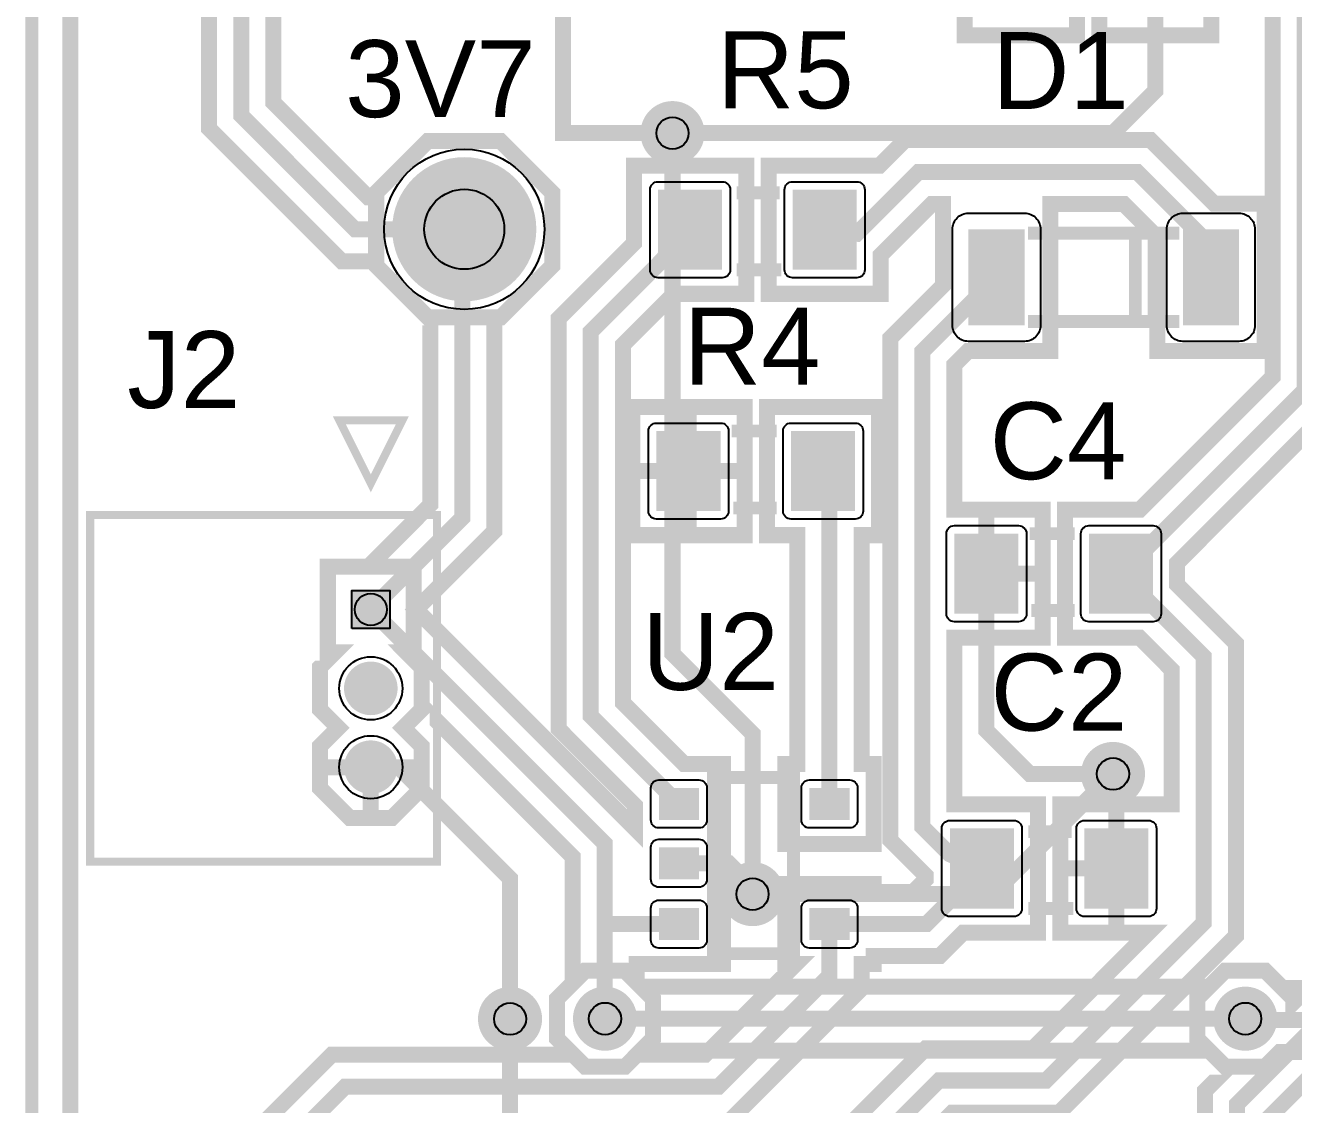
# Model space of a CAD drawing. Header units: centimetres. Extents: x -4.52 to 4.4, y -4.62 to 1.06.
# Drawn here: x -4.519 to -2.508, y -2.048 to -0.337 of the extents above; entities that cross this region are included whole.
import ezdxf

# ---------------------------------------------------------------- set-up
doc = ezdxf.new("R2010")
doc.units = ezdxf.units.CM
doc.layers.get('0').update_dxf_attribs({"linetype": 'CONTINUOUS'})
for name, color, linetype in [('1', 1, 'CONTINUOUS'), ('2', 2, 'CONTINUOUS'), ('3', 3, 'CONTINUOUS'), ('4', 4, 'CONTINUOUS'), ('6', 6, 'CONTINUOUS'), ('7', 7, 'CONTINUOUS')]:
    doc.layers.add(name, color=color, linetype=linetype)

# ---------------------------------------------------------------- blocks, each defined once
blk = doc.blocks.new('RPAD')
blk.add_trace([(-0.5, -0.5), (-0.5, 0.5), (0.5, -0.5), (0.5, 0.5)])
blk = doc.blocks.new('EPAD')
at = {"const_width": 0.5}
blk.add_lwpolyline([(-0.25, 0, 1), (0.25, 0, 1)], format="xyb", close=True, dxfattribs=at)

msp = doc.modelspace()

# ---------------------------------------------------------------- linework, layer by layer
at = {"const_width": 0.0254}
for points in [[(2.227646, -4.54914), (-4.44754, -4.54914), (-4.44754, 0.99314), (2.192161, 0.99314), (2.227646, -4.54914)], [(-3.6024, -0.1135), (-3.6659, -0.177), (-3.6659, -0.508), (-3.4925, -0.508)], [(-3.505651, -0.53975), (-3.479349, -0.53975), (-3.46075, -0.521151), (-3.46075, -0.494849), (-3.479349, -0.47625), (-3.505651, -0.47625), (-3.52425, -0.494849), (-3.52425, -0.521151), (-3.505651, -0.53975)], [(-3.3655, -1.7145), (-3.3655, -1.4605), (-3.4925, -1.3335), (-3.4925, -0.508)], [(-3.880565, -0.800099), (-3.764835, -0.800099), (-3.683001, -0.718265), (-3.683001, -0.602535), (-3.764835, -0.520701), (-3.880565, -0.520701), (-3.962399, -0.602535), (-3.962399, -0.718265), (-3.880565, -0.800099)], [(-1.9887, -0.6452), (-2, -0.6565), (-2, -1.449958), (-2.300021, -1.749979), (-2.597182, -2.04714), (-2.597182, -3.077919), (-2.995488, -3.476225), (-2.995488, -3.478032)], [(-3.902749, -1.331451), (-3.913766, -1.331451), (-3.890301, -1.354915), (-3.890301, -1.421685), (-3.919416, -1.4508), (-3.890301, -1.479915), (-3.890301, -1.546685), (-3.937515, -1.593899), (-4.004285, -1.593899), (-4.051499, -1.546685), (-4.051499, -1.479915), (-4.022384, -1.4508), (-4.051499, -1.421685), (-4.051499, -1.354915), (-4.028035, -1.331451), (-4.039051, -1.331451), (-4.039051, -1.195149), (-3.902749, -1.195149), (-3.902749, -1.331451)], [(-2.807151, -1.55575), (-2.780849, -1.55575), (-2.76225, -1.537151), (-2.76225, -1.510849), (-2.780849, -1.49225), (-2.807151, -1.49225), (-2.82575, -1.510849), (-2.82575, -1.537151), (-2.807151, -1.55575)], [(-4.038799, -1.5133), (-3.9709, -1.5133)], [(-3.9709, -1.581199), (-3.9709, -1.5133)], [(-3.903001, -1.5133), (-3.9709, -1.5133)], [(-2.794, -1.524), (-2.9845, -1.7145), (-3.3655, -1.7145)], [(-2.647981, -2.106361), (-2.647981, -2.026099), (-2.610091, -1.988209), (-2.615843, -1.988209), (-2.641243, -1.962809), (-3.542562, -1.962809), (-3.567962, -1.988209), (-3.631088, -1.988209), (-3.675724, -1.943573), (-3.675724, -1.880447), (-3.631088, -1.835811), (-3.567962, -1.835811), (-3.542562, -1.861211), (-2.641243, -1.861211), (-2.615843, -1.835811), (-2.552717, -1.835811), (-2.508081, -1.880447), (-2.508081, -1.886199), (-2.239699, -1.617817)], [(-3.378651, -1.74625), (-3.352349, -1.74625), (-3.33375, -1.727651), (-3.33375, -1.701349), (-3.352349, -1.68275), (-3.378651, -1.68275), (-3.39725, -1.701349), (-3.39725, -1.727651), (-3.378651, -1.74625)], [(-2.157865, -1.789699), (-2.105838, -1.789699), (-2.164322, -1.848183), (-2.164322, -2.106361), (-2.546383, -2.106361), (-2.546383, -2.068181), (-2.27898, -1.800778), (-2.178938, -1.800778), (-2.162862, -1.784702), (-2.157865, -1.789699)], [(-3.763253, -1.944178), (-3.736951, -1.944178), (-3.718352, -1.925579), (-3.718352, -1.899277), (-3.736951, -1.880678), (-3.763253, -1.880678), (-3.781852, -1.899277), (-3.781852, -1.925579), (-3.763253, -1.944178)], [(-3.750102, -1.912428), (-3.750102, -2.273116)], [(-3.599525, -1.91201), (-2.58428, -1.91201)]]:
    msp.add_lwpolyline(points, dxfattribs=at)
for centre, radius in [((-3.4925, -0.508), 0.0254), ((-3.8227, -0.6604), 0.0635), ((-3.9709, -1.2633), 0.0254), ((-3.9709, -1.2633), 0.0254), ((-3.9709, -1.3883), 0.05), ((-3.9709, -1.5133), 0.05), ((-2.794, -1.524), 0.0254), ((-3.3655, -1.7145), 0.0254), ((-3.750102, -1.912428), 0.0254), ((-3.599525, -1.91201), 0.0254), ((-2.58428, -1.91201), 0.0254)]:
    msp.add_circle(centre, radius)
at = {"layer": '2'}
for points, const_width in [([(-3.3909, -0.60278), (-3.32232, -0.60278)], 0.02032), ([(-3.3909, -0.60278), (-3.32232, -0.60278)], 0.02032), ([(-3.3909, -0.60278), (-3.32232, -0.60278)], 0.02032), ([(-2.9287, -0.6666), (-2.6887, -0.6666)], 0.02032), ([(-2.9287, -0.6666), (-2.6887, -0.6666)], 0.02032), ([(-2.9287, -0.6666), (-2.6887, -0.6666)], 0.02032), ([(-2.7587, -0.8066), (-2.7287, -0.8066), (-2.7287, -0.6666), (-2.7587, -0.6666), (-2.7587, -0.8066)], 0.02032), ([(-2.7587, -0.8066), (-2.7287, -0.8066), (-2.7287, -0.6666), (-2.7587, -0.6666), (-2.7587, -0.8066)], 0.02032), ([(-2.7587, -0.8066), (-2.7287, -0.8066), (-2.7287, -0.6666), (-2.7587, -0.6666), (-2.7587, -0.8066)], 0.02032), ([(-3.3909, -0.7247), (-3.31978, -0.7247)], 0.02032), ([(-3.3909, -0.7247), (-3.31978, -0.7247)], 0.02032), ([(-3.3909, -0.7247), (-3.31978, -0.7247)], 0.02032), ([(-2.9287, -0.8066), (-2.6887, -0.8066)], 0.02032), ([(-2.9287, -0.8066), (-2.6887, -0.8066)], 0.02032), ([(-2.9287, -0.8066), (-2.6887, -0.8066)], 0.02032), ([(-4.0209, -0.9633), (-3.9209, -0.9633), (-3.9709, -1.0633), (-4.0209, -0.9633)], 0.0127), ([(-4.0209, -0.9633), (-3.9209, -0.9633), (-3.9709, -1.0633), (-4.0209, -0.9633)], 0.0127), ([(-4.0209, -0.9633), (-3.9209, -0.9633), (-3.9709, -1.0633), (-4.0209, -0.9633)], 0.0127), ([(-3.3274, -0.9803), (-3.39852, -0.9803)], 0.02032), ([(-3.3274, -0.9803), (-3.39852, -0.9803)], 0.02032), ([(-3.3274, -0.9803), (-3.39852, -0.9803)], 0.02032), ([(-3.3274, -1.10222), (-3.39598, -1.10222)], 0.02032), ([(-3.3274, -1.10222), (-3.39598, -1.10222)], 0.02032), ([(-3.3274, -1.10222), (-3.39598, -1.10222)], 0.02032), ([(-4.4159, -1.6633), (-3.8659, -1.6633), (-3.8659, -1.1133), (-4.4159, -1.1133), (-4.4159, -1.6633)], 0.0127), ([(-4.4159, -1.6633), (-3.8659, -1.6633), (-3.8659, -1.1133), (-4.4159, -1.1133), (-4.4159, -1.6633)], 0.0127), ([(-4.4159, -1.6633), (-3.8659, -1.6633), (-3.8659, -1.1133), (-4.4159, -1.1133), (-4.4159, -1.6633)], 0.0127), ([(-2.85496, -1.143), (-2.92608, -1.143)], 0.02032), ([(-2.85496, -1.143), (-2.92608, -1.143)], 0.02032), ([(-2.85496, -1.143), (-2.92608, -1.143)], 0.02032), ([(-2.85496, -1.26492), (-2.92354, -1.26492)], 0.02032), ([(-2.85496, -1.26492), (-2.92354, -1.26492)], 0.02032), ([(-2.85496, -1.26492), (-2.92354, -1.26492)], 0.02032), ([(-3.42773, -1.80903), (-3.30073, -1.80903), (-3.30073, -1.52963), (-3.42773, -1.52963), (-3.42773, -1.80903)], 0.02032), ([(-3.42773, -1.80903), (-3.30073, -1.80903), (-3.30073, -1.52963), (-3.42773, -1.52963), (-3.42773, -1.80903)], 0.02032), ([(-3.42773, -1.80903), (-3.30073, -1.80903), (-3.30073, -1.52963), (-3.42773, -1.52963), (-3.42773, -1.80903)], 0.02032), ([(-2.92826, -1.61544), (-2.85968, -1.61544)], 0.02032), ([(-2.92826, -1.61544), (-2.85968, -1.61544)], 0.02032), ([(-2.92826, -1.61544), (-2.85968, -1.61544)], 0.02032), ([(-2.92826, -1.73736), (-2.85714, -1.73736)], 0.02032), ([(-2.92826, -1.73736), (-2.85714, -1.73736)], 0.02032), ([(-2.92826, -1.73736), (-2.85714, -1.73736)], 0.02032)]:
    msp.add_lwpolyline(points, dxfattribs=dict(at, const_width=const_width))
at = {"layer": '3'}
for radius in [0.127, 0.127, 0.127, 0.0635, 0.0635, 0.0635]:
    msp.add_circle((-3.8227, -0.6604), radius, dxfattribs=at)
at = {"layer": '4', "const_width": 0.02032}
msp.add_lwpolyline([(-4.5085, -4.6101), (4.3902, -4.6101), (4.3902, 1.0541), (-4.5085, 1.0541), (-4.5085, -4.6101)], dxfattribs=at)
msp.add_lwpolyline([(-4.5085, -4.6101), (4.3902, -4.6101), (4.3902, 1.0541), (-4.5085, 1.0541), (-4.5085, -4.6101)], dxfattribs=at)
msp.add_lwpolyline([(-4.5085, -4.6101), (4.3902, -4.6101), (4.3902, 1.0541), (-4.5085, 1.0541), (-4.5085, -4.6101)], dxfattribs=at)
at = {"layer": '6'}
for points in [[(-3.51536, -0.585), (-3.41376, -0.585), (-3.411201, -0.585258), (-3.408817, -0.585998), (-3.40666, -0.587169), (-3.40478, -0.58872), (-3.403229, -0.5906), (-3.402058, -0.592757), (-3.401318, -0.595141), (-3.40106, -0.5977), (-3.40106, -0.7247), (-3.401318, -0.727259), (-3.402058, -0.729643), (-3.403229, -0.7318), (-3.40478, -0.73368), (-3.40666, -0.735231), (-3.408817, -0.736402), (-3.411201, -0.737142), (-3.41376, -0.7374), (-3.51536, -0.7374), (-3.517919, -0.737142), (-3.520303, -0.736402), (-3.52246, -0.735231), (-3.52434, -0.73368), (-3.525891, -0.7318), (-3.527062, -0.729643), (-3.527802, -0.727259), (-3.52806, -0.7247), (-3.52806, -0.5977), (-3.527802, -0.595141), (-3.527062, -0.592757), (-3.525891, -0.5906), (-3.52434, -0.58872), (-3.52246, -0.587169), (-3.520303, -0.585998), (-3.517919, -0.585258), (-3.51536, -0.585)], [(-3.302, -0.585), (-3.2004, -0.585), (-3.197841, -0.585258), (-3.195457, -0.585998), (-3.1933, -0.587169), (-3.19142, -0.58872), (-3.189869, -0.5906), (-3.188698, -0.592757), (-3.187958, -0.595141), (-3.1877, -0.5977), (-3.1877, -0.7247), (-3.187958, -0.727259), (-3.188698, -0.729643), (-3.189869, -0.7318), (-3.19142, -0.73368), (-3.1933, -0.735231), (-3.195457, -0.736402), (-3.197841, -0.737142), (-3.2004, -0.7374), (-3.302, -0.7374), (-3.304559, -0.737142), (-3.306943, -0.736402), (-3.3091, -0.735231), (-3.31098, -0.73368), (-3.312531, -0.7318), (-3.313702, -0.729643), (-3.314442, -0.727259), (-3.3147, -0.7247), (-3.3147, -0.5977), (-3.314442, -0.595141), (-3.313702, -0.592757), (-3.312531, -0.5906), (-3.31098, -0.58872), (-3.3091, -0.587169), (-3.306943, -0.585998), (-3.304559, -0.585258), (-3.302, -0.585)], [(-3.02315, -0.635), (-2.93425, -0.635), (-2.931654, -0.635131), (-2.929132, -0.635516), (-2.926698, -0.636142), (-2.924364, -0.636996), (-2.922144, -0.638066), (-2.92005, -0.639339), (-2.918095, -0.640801), (-2.916291, -0.642441), (-2.914651, -0.644245), (-2.913189, -0.6462), (-2.911917, -0.648294), (-2.910847, -0.650514), (-2.909992, -0.652848), (-2.909366, -0.655282), (-2.908981, -0.657803), (-2.90885, -0.6604), (-2.90885, -0.8128), (-2.908981, -0.815397), (-2.909366, -0.817918), (-2.909992, -0.820352), (-2.910847, -0.822686), (-2.911917, -0.824906), (-2.913189, -0.827), (-2.914651, -0.828955), (-2.916291, -0.830759), (-2.918095, -0.832399), (-2.92005, -0.833861), (-2.922144, -0.835134), (-2.924364, -0.836204), (-2.926698, -0.837058), (-2.929132, -0.837684), (-2.931654, -0.838069), (-2.93425, -0.8382), (-3.02315, -0.8382), (-3.025746, -0.838069), (-3.028268, -0.837684), (-3.030702, -0.837058), (-3.033036, -0.836204), (-3.035256, -0.835134), (-3.03735, -0.833861), (-3.039305, -0.832399), (-3.041109, -0.830759), (-3.042749, -0.828955), (-3.044211, -0.827), (-3.045483, -0.824906), (-3.046553, -0.822686), (-3.047408, -0.820352), (-3.048034, -0.817918), (-3.048419, -0.815397), (-3.04855, -0.8128), (-3.04855, -0.6604), (-3.048419, -0.657803), (-3.048034, -0.655282), (-3.047408, -0.652848), (-3.046553, -0.650514), (-3.045483, -0.648294), (-3.044211, -0.6462), (-3.042749, -0.644245), (-3.041109, -0.642441), (-3.039305, -0.640801), (-3.03735, -0.639339), (-3.035256, -0.638066), (-3.033036, -0.636996), (-3.030702, -0.636142), (-3.028268, -0.635516), (-3.025746, -0.635131), (-3.02315, -0.635)], [(-2.68315, -0.635), (-2.59425, -0.635), (-2.591654, -0.635131), (-2.589132, -0.635516), (-2.586698, -0.636142), (-2.584364, -0.636996), (-2.582144, -0.638066), (-2.58005, -0.639339), (-2.578095, -0.640801), (-2.576291, -0.642441), (-2.574651, -0.644245), (-2.573189, -0.6462), (-2.571917, -0.648294), (-2.570847, -0.650514), (-2.569992, -0.652848), (-2.569366, -0.655282), (-2.568981, -0.657803), (-2.56885, -0.6604), (-2.56885, -0.8128), (-2.568981, -0.815397), (-2.569366, -0.817918), (-2.569992, -0.820352), (-2.570847, -0.822686), (-2.571917, -0.824906), (-2.573189, -0.827), (-2.574651, -0.828955), (-2.576291, -0.830759), (-2.578095, -0.832399), (-2.58005, -0.833861), (-2.582144, -0.835134), (-2.584364, -0.836204), (-2.586698, -0.837058), (-2.589132, -0.837684), (-2.591654, -0.838069), (-2.59425, -0.8382), (-2.68315, -0.8382), (-2.685746, -0.838069), (-2.688268, -0.837684), (-2.690702, -0.837058), (-2.693036, -0.836204), (-2.695256, -0.835134), (-2.69735, -0.833861), (-2.699305, -0.832399), (-2.701109, -0.830759), (-2.702749, -0.828955), (-2.704211, -0.827), (-2.705483, -0.824906), (-2.706553, -0.822686), (-2.707408, -0.820352), (-2.708034, -0.817918), (-2.708419, -0.815397), (-2.70855, -0.8128), (-2.70855, -0.6604), (-2.708419, -0.657803), (-2.708034, -0.655282), (-2.707408, -0.652848), (-2.706553, -0.650514), (-2.705483, -0.648294), (-2.704211, -0.6462), (-2.702749, -0.644245), (-2.701109, -0.642441), (-2.699305, -0.640801), (-2.69735, -0.639339), (-2.695256, -0.638066), (-2.693036, -0.636996), (-2.690702, -0.636142), (-2.688268, -0.635516), (-2.685746, -0.635131), (-2.68315, -0.635)], [(-3.4163, -1.12), (-3.5179, -1.12), (-3.520459, -1.119742), (-3.522843, -1.119002), (-3.525, -1.117831), (-3.52688, -1.11628), (-3.528431, -1.1144), (-3.529602, -1.112243), (-3.530342, -1.109859), (-3.5306, -1.1073), (-3.5306, -0.9803), (-3.530342, -0.977741), (-3.529602, -0.975357), (-3.528431, -0.9732), (-3.52688, -0.97132), (-3.525, -0.969769), (-3.522843, -0.968598), (-3.520459, -0.967858), (-3.5179, -0.9676), (-3.4163, -0.9676), (-3.413741, -0.967858), (-3.411357, -0.968598), (-3.4092, -0.969769), (-3.40732, -0.97132), (-3.405769, -0.9732), (-3.404598, -0.975357), (-3.403858, -0.977741), (-3.4036, -0.9803), (-3.4036, -1.1073), (-3.403858, -1.109859), (-3.404598, -1.112243), (-3.405769, -1.1144), (-3.40732, -1.11628), (-3.4092, -1.117831), (-3.411357, -1.119002), (-3.413741, -1.119742), (-3.4163, -1.12)], [(-3.20294, -1.12), (-3.30454, -1.12), (-3.307099, -1.119742), (-3.309483, -1.119002), (-3.31164, -1.117831), (-3.31352, -1.11628), (-3.315071, -1.1144), (-3.316242, -1.112243), (-3.316982, -1.109859), (-3.31724, -1.1073), (-3.31724, -0.9803), (-3.316982, -0.977741), (-3.316242, -0.975357), (-3.315071, -0.9732), (-3.31352, -0.97132), (-3.31164, -0.969769), (-3.309483, -0.968598), (-3.307099, -0.967858), (-3.30454, -0.9676), (-3.20294, -0.9676), (-3.200381, -0.967858), (-3.197997, -0.968598), (-3.19584, -0.969769), (-3.19396, -0.97132), (-3.192409, -0.9732), (-3.191238, -0.975357), (-3.190498, -0.977741), (-3.19024, -0.9803), (-3.19024, -1.1073), (-3.190498, -1.109859), (-3.191238, -1.112243), (-3.192409, -1.1144), (-3.19396, -1.11628), (-3.19584, -1.117831), (-3.197997, -1.119002), (-3.200381, -1.119742), (-3.20294, -1.12)], [(-2.94386, -1.2827), (-3.04546, -1.2827), (-3.048019, -1.282442), (-3.050403, -1.281702), (-3.05256, -1.280531), (-3.05444, -1.27898), (-3.055991, -1.2771), (-3.057162, -1.274943), (-3.057902, -1.272559), (-3.05816, -1.27), (-3.05816, -1.143), (-3.057902, -1.140441), (-3.057162, -1.138057), (-3.055991, -1.1359), (-3.05444, -1.13402), (-3.05256, -1.132469), (-3.050403, -1.131298), (-3.048019, -1.130558), (-3.04546, -1.1303), (-2.94386, -1.1303), (-2.941301, -1.130558), (-2.938917, -1.131298), (-2.93676, -1.132469), (-2.93488, -1.13402), (-2.933329, -1.1359), (-2.932158, -1.138057), (-2.931418, -1.140441), (-2.93116, -1.143), (-2.93116, -1.27), (-2.931418, -1.272559), (-2.932158, -1.274943), (-2.933329, -1.2771), (-2.93488, -1.27898), (-2.93676, -1.280531), (-2.938917, -1.281702), (-2.941301, -1.282442), (-2.94386, -1.2827)], [(-2.7305, -1.2827), (-2.8321, -1.2827), (-2.834659, -1.282442), (-2.837043, -1.281702), (-2.8392, -1.280531), (-2.84108, -1.27898), (-2.842631, -1.2771), (-2.843802, -1.274943), (-2.844542, -1.272559), (-2.8448, -1.27), (-2.8448, -1.143), (-2.844542, -1.140441), (-2.843802, -1.138057), (-2.842631, -1.1359), (-2.84108, -1.13402), (-2.8392, -1.132469), (-2.837043, -1.131298), (-2.834659, -1.130558), (-2.8321, -1.1303), (-2.7305, -1.1303), (-2.727941, -1.130558), (-2.725557, -1.131298), (-2.7234, -1.132469), (-2.72152, -1.13402), (-2.719969, -1.1359), (-2.718798, -1.138057), (-2.718058, -1.140441), (-2.7178, -1.143), (-2.7178, -1.27), (-2.718058, -1.272559), (-2.718798, -1.274943), (-2.719969, -1.2771), (-2.72152, -1.27898), (-2.7234, -1.280531), (-2.725557, -1.281702), (-2.727941, -1.282442), (-2.7305, -1.2827)], [(-4.000952, -1.293352), (-4.000952, -1.233248), (-3.940848, -1.233248), (-3.940848, -1.293352), (-4.000952, -1.293352)], [(-4.000952, -1.293352), (-4.000952, -1.233248), (-3.940848, -1.233248), (-3.940848, -1.293352), (-4.000952, -1.293352)], [(-3.43789, -1.54614), (-3.43789, -1.59694), (-3.438148, -1.599499), (-3.438888, -1.601883), (-3.440059, -1.60404), (-3.44161, -1.60592), (-3.44349, -1.607471), (-3.445647, -1.608642), (-3.448031, -1.609382), (-3.45059, -1.60964), (-3.51409, -1.60964), (-3.516649, -1.609382), (-3.519033, -1.608642), (-3.52119, -1.607471), (-3.52307, -1.60592), (-3.524621, -1.60404), (-3.525792, -1.601883), (-3.526532, -1.599499), (-3.52679, -1.59694), (-3.52679, -1.54614), (-3.526532, -1.543581), (-3.525792, -1.541197), (-3.524621, -1.53904), (-3.52307, -1.53716), (-3.52119, -1.535609), (-3.519033, -1.534438), (-3.516649, -1.533698), (-3.51409, -1.53344), (-3.45059, -1.53344), (-3.448031, -1.533698), (-3.445647, -1.534438), (-3.44349, -1.535609), (-3.44161, -1.53716), (-3.440059, -1.53904), (-3.438888, -1.541197), (-3.438148, -1.543581), (-3.43789, -1.54614)], [(-3.19913, -1.54614), (-3.19913, -1.59694), (-3.199388, -1.599499), (-3.200128, -1.601883), (-3.201299, -1.60404), (-3.20285, -1.60592), (-3.20473, -1.607471), (-3.206887, -1.608642), (-3.209271, -1.609382), (-3.21183, -1.60964), (-3.27533, -1.60964), (-3.277889, -1.609382), (-3.280273, -1.608642), (-3.28243, -1.607471), (-3.28431, -1.60592), (-3.285861, -1.60404), (-3.287032, -1.601883), (-3.287772, -1.599499), (-3.28803, -1.59694), (-3.28803, -1.54614), (-3.287772, -1.543581), (-3.287032, -1.541197), (-3.285861, -1.53904), (-3.28431, -1.53716), (-3.28243, -1.535609), (-3.280273, -1.534438), (-3.277889, -1.533698), (-3.27533, -1.53344), (-3.21183, -1.53344), (-3.209271, -1.533698), (-3.206887, -1.534438), (-3.20473, -1.535609), (-3.20285, -1.53716), (-3.201299, -1.53904), (-3.200128, -1.541197), (-3.199388, -1.543581), (-3.19913, -1.54614)], [(-3.05272, -1.59766), (-2.95112, -1.59766), (-2.948561, -1.597918), (-2.946177, -1.598658), (-2.94402, -1.599829), (-2.94214, -1.60138), (-2.940589, -1.60326), (-2.939418, -1.605417), (-2.938678, -1.607801), (-2.93842, -1.61036), (-2.93842, -1.73736), (-2.938678, -1.739919), (-2.939418, -1.742303), (-2.940589, -1.74446), (-2.94214, -1.74634), (-2.94402, -1.747891), (-2.946177, -1.749062), (-2.948561, -1.749802), (-2.95112, -1.75006), (-3.05272, -1.75006), (-3.055279, -1.749802), (-3.057663, -1.749062), (-3.05982, -1.747891), (-3.0617, -1.74634), (-3.063251, -1.74446), (-3.064422, -1.742303), (-3.065162, -1.739919), (-3.06542, -1.73736), (-3.06542, -1.61036), (-3.065162, -1.607801), (-3.064422, -1.605417), (-3.063251, -1.60326), (-3.0617, -1.60138), (-3.05982, -1.599829), (-3.057663, -1.598658), (-3.055279, -1.597918), (-3.05272, -1.59766)], [(-2.83936, -1.59766), (-2.73776, -1.59766), (-2.735201, -1.597918), (-2.732817, -1.598658), (-2.73066, -1.599829), (-2.72878, -1.60138), (-2.727229, -1.60326), (-2.726058, -1.605417), (-2.725318, -1.607801), (-2.72506, -1.61036), (-2.72506, -1.73736), (-2.725318, -1.739919), (-2.726058, -1.742303), (-2.727229, -1.74446), (-2.72878, -1.74634), (-2.73066, -1.747891), (-2.732817, -1.749062), (-2.735201, -1.749802), (-2.73776, -1.75006), (-2.83936, -1.75006), (-2.841919, -1.749802), (-2.844303, -1.749062), (-2.84646, -1.747891), (-2.84834, -1.74634), (-2.849891, -1.74446), (-2.851062, -1.742303), (-2.851802, -1.739919), (-2.85206, -1.73736), (-2.85206, -1.61036), (-2.851802, -1.607801), (-2.851062, -1.605417), (-2.849891, -1.60326), (-2.84834, -1.60138), (-2.84646, -1.599829), (-2.844303, -1.598658), (-2.841919, -1.597918), (-2.83936, -1.59766)], [(-3.43789, -1.64012), (-3.43789, -1.69092), (-3.438148, -1.693479), (-3.438888, -1.695863), (-3.440059, -1.69802), (-3.44161, -1.6999), (-3.44349, -1.701451), (-3.445647, -1.702622), (-3.448031, -1.703362), (-3.45059, -1.70362), (-3.51409, -1.70362), (-3.516649, -1.703362), (-3.519033, -1.702622), (-3.52119, -1.701451), (-3.52307, -1.6999), (-3.524621, -1.69802), (-3.525792, -1.695863), (-3.526532, -1.693479), (-3.52679, -1.69092), (-3.52679, -1.64012), (-3.526532, -1.637561), (-3.525792, -1.635177), (-3.524621, -1.63302), (-3.52307, -1.63114), (-3.52119, -1.629589), (-3.519033, -1.628418), (-3.516649, -1.627678), (-3.51409, -1.62742), (-3.45059, -1.62742), (-3.448031, -1.627678), (-3.445647, -1.628418), (-3.44349, -1.629589), (-3.44161, -1.63114), (-3.440059, -1.63302), (-3.438888, -1.635177), (-3.438148, -1.637561), (-3.43789, -1.64012)], [(-3.43789, -1.73664), (-3.43789, -1.78744), (-3.438148, -1.789999), (-3.438888, -1.792383), (-3.440059, -1.79454), (-3.44161, -1.79642), (-3.44349, -1.797971), (-3.445647, -1.799142), (-3.448031, -1.799882), (-3.45059, -1.80014), (-3.51409, -1.80014), (-3.516649, -1.799882), (-3.519033, -1.799142), (-3.52119, -1.797971), (-3.52307, -1.79642), (-3.524621, -1.79454), (-3.525792, -1.792383), (-3.526532, -1.789999), (-3.52679, -1.78744), (-3.52679, -1.73664), (-3.526532, -1.734081), (-3.525792, -1.731697), (-3.524621, -1.72954), (-3.52307, -1.72766), (-3.52119, -1.726109), (-3.519033, -1.724938), (-3.516649, -1.724198), (-3.51409, -1.72394), (-3.45059, -1.72394), (-3.448031, -1.724198), (-3.445647, -1.724938), (-3.44349, -1.726109), (-3.44161, -1.72766), (-3.440059, -1.72954), (-3.438888, -1.731697), (-3.438148, -1.734081), (-3.43789, -1.73664)], [(-3.19913, -1.73664), (-3.19913, -1.78744), (-3.199388, -1.789999), (-3.200128, -1.792383), (-3.201299, -1.79454), (-3.20285, -1.79642), (-3.20473, -1.797971), (-3.206887, -1.799142), (-3.209271, -1.799882), (-3.21183, -1.80014), (-3.27533, -1.80014), (-3.277889, -1.799882), (-3.280273, -1.799142), (-3.28243, -1.797971), (-3.28431, -1.79642), (-3.285861, -1.79454), (-3.287032, -1.792383), (-3.287772, -1.789999), (-3.28803, -1.78744), (-3.28803, -1.73664), (-3.287772, -1.734081), (-3.287032, -1.731697), (-3.285861, -1.72954), (-3.28431, -1.72766), (-3.28243, -1.726109), (-3.280273, -1.724938), (-3.277889, -1.724198), (-3.27533, -1.72394), (-3.21183, -1.72394), (-3.209271, -1.724198), (-3.206887, -1.724938), (-3.20473, -1.726109), (-3.20285, -1.72766), (-3.201299, -1.72954), (-3.200128, -1.731697), (-3.199388, -1.734081), (-3.19913, -1.73664)]]:
    msp.add_lwpolyline(points, close=True, dxfattribs=at)
at = {"layer": '7', "const_width": 0.0254}
for points in [[(-4.44754, -3.068701), (-4.44754, 0.99314), (-2.5431, 0.99314), (-2.797101, 0.739139), (-2.915759, 0.739139), (-2.915759, 0.535941), (-2.797101, 0.535941), (-2.540799, 0.279639), (-2.540799, -0.894159), (-2.751541, -1.104901), (-2.870199, -1.104901), (-2.870199, -1.308099), (-2.751541, -1.308099), (-2.700798, -1.358842), (-2.700798, -1.572261), (-2.877459, -1.572261), (-2.877459, -1.775459), (-2.737299, -1.775459), (-2.921041, -1.959201), (-3.09104, -1.959201), (-3.2382, -2.106361)], [(-2.82686, 0.63754), (-2.49, 0.30068), (-2.49, -0.9152), (-2.7813, -1.2065), (-2.65, -1.3378), (-2.65, -1.76), (-2.9, -2.01), (-3.069999, -2.01), (-3.226969, -2.16697), (-3.226969, -2.269242), (-3.238, -2.422)], [(-3.9707, -0.05), (-4.0342, -0.05), (-4.17644, -0.19224), (-4.17644, -0.48006), (-3.9961, -0.6604), (-3.8227, -0.6604)], [(-2.851321, -0.149861), (-2.851321, -0.353059), (-3.029119, -0.353059), (-3.029119, -0.234401)], [(-2.815759, -0.353059), (-2.637961, -0.353059), (-2.637961, -0.149861), (-2.815759, -0.149861), (-2.815759, -0.353059)], [(-4.16985, -2.106361), (-4.03269, -1.969201), (-3.650096, -1.969201), (-3.675724, -1.943573), (-3.675724, -1.880447), (-3.650799, -1.855522), (-3.650799, -1.655241), (-3.890301, -1.415739), (-3.890301, -1.421685), (-3.919416, -1.4508), (-3.890301, -1.479915), (-3.890301, -1.546685), (-3.937515, -1.593899), (-4.004285, -1.593899), (-4.051499, -1.546685), (-4.051499, -1.479915), (-4.022384, -1.4508), (-4.051499, -1.421685), (-4.051499, -1.354915), (-4.028035, -1.331451), (-4.039051, -1.331451), (-4.039051, -1.195149), (-3.974589, -1.195149), (-3.876596, -1.097156), (-3.876596, -0.800099), (-3.880565, -0.800099), (-3.962399, -0.718265), (-3.962399, -0.711199), (-4.017141, -0.711199), (-4.227239, -0.501101), (-4.227239, -0.171199)], [(-4.125641, -0.213281), (-4.125641, -0.459019), (-3.975059, -0.609601), (-3.962399, -0.609601), (-3.962399, -0.602535), (-3.880565, -0.520701), (-3.764835, -0.520701), (-3.683001, -0.602535), (-3.683001, -0.718265), (-3.764835, -0.800099), (-3.774998, -0.800099), (-3.774998, -1.139238), (-3.89906, -1.2633), (-3.552189, -1.610171), (-3.552189, -1.573531), (-3.672839, -1.452881), (-3.672839, -0.801598), (-3.553459, -0.682218), (-3.553459, -0.559601), (-3.375661, -0.559601), (-3.375661, -0.762799), (-3.49036, -0.762799), (-3.571241, -0.84368), (-3.571241, -1.410799), (-3.473999, -1.508041), (-3.412491, -1.508041), (-3.412491, -1.825539), (-3.549201, -1.825539), (-3.549201, -1.854572), (-3.523326, -1.880447), (-3.523326, -1.943573), (-3.548954, -1.969201), (-3.441041, -1.969201), (-3.297379, -1.825539), (-3.313429, -1.825539), (-3.313429, -1.698541), (-3.173731, -1.698541), (-3.173731, -1.711241), (-3.111141, -1.711241), (-3.090819, -1.690919), (-3.090819, -1.685088), (-3.147264, -1.628643), (-3.147264, -0.833324), (-3.063789, -0.749849), (-3.063789, -0.620559), (-3.081654, -0.620559), (-3.162301, -0.701206), (-3.162301, -0.762799), (-3.340099, -0.762799), (-3.340099, -0.559601), (-3.164376, -0.559601), (-3.123736, -0.518961), (-2.734499, -0.518961), (-2.633699, -0.619761), (-2.553611, -0.619761), (-2.553611, -0.853439), (-2.723789, -0.853439), (-2.723789, -0.673351), (-2.776581, -0.620559), (-2.893611, -0.620559), (-2.893611, -0.853439), (-3.023699, -0.853439), (-3.045666, -0.875406), (-3.045666, -1.104901), (-2.905761, -1.104901), (-2.905761, -1.308099), (-3.045666, -1.308099), (-3.045666, -1.572261), (-2.913021, -1.572261), (-2.913021, -1.775459), (-3.031679, -1.775459), (-3.069059, -1.812839), (-3.173731, -1.812839), (-3.173731, -1.825539), (-3.192781, -1.825539), (-3.192781, -1.864621), (-3.398959, -2.070799)], [(-3.4925, -0.508), (-2.794, -0.508), (-2.72686, -0.44086), (-2.72686, -0.25146)], [(-2.72686, -0.340359), (-2.72686, -0.25146)], [(-3.505651, -0.53975), (-3.479349, -0.53975), (-3.46075, -0.521151), (-3.46075, -0.494849), (-3.479349, -0.47625), (-3.505651, -0.47625), (-3.52425, -0.494849), (-3.52425, -0.521151), (-3.505651, -0.53975)], [(-2.6387, -0.7366), (-2.6387, -0.6866), (-2.75554, -0.56976), (-3.102695, -0.56976), (-3.2004, -0.667465), (-3.2512, -0.6612)], [(-3.9709, -1.2633), (-3.825797, -1.118197), (-3.825797, -0.762), (-3.8227, -0.6604)], [(-3.48234, -1.57154), (-3.62204, -1.43184), (-3.62204, -0.822639), (-3.51536, -0.715959), (-3.46456, -0.6612)], [(-0.54229, -0.67395), (-1.74639, -1.87805), (-1.786669, -1.837771), (-1.849795, -1.837771), (-1.875195, -1.863171), (-2.525357, -1.863171), (-2.552717, -1.835811), (-2.615843, -1.835811), (-2.660479, -1.880447), (-2.660479, -1.943573), (-2.615843, -1.988209), (-2.552717, -1.988209), (-2.529277, -1.964769), (-1.875195, -1.964769), (-1.854152, -1.985812), (-1.897541, -2.029201), (-2.113066, -2.029201), (-2.190226, -2.106361)], [(-3.24358, -1.76204), (-3.0901, -1.76204), (-3.00192, -1.67386), (-3.05272, -1.651347), (-3.096465, -1.607602), (-3.096465, -0.854365), (-2.9787, -0.7366)], [(-3.378201, -0.942201), (-3.555999, -0.942201), (-3.555999, -1.145399), (-3.378201, -1.145399), (-3.378201, -0.942201)], [(-3.4671, -0.954901), (-3.4671, -1.0438)], [(-3.164841, -1.145399), (-3.192781, -1.145399), (-3.192781, -1.508041), (-3.173731, -1.508041), (-3.173731, -1.635039), (-3.313429, -1.635039), (-3.313429, -1.508041), (-3.294379, -1.508041), (-3.294379, -1.145399), (-3.342639, -1.145399), (-3.342639, -0.942201), (-3.164841, -0.942201), (-3.164841, -1.145399)], [(-3.09452, -2.106361), (-3.048958, -2.060799), (-2.878959, -2.060799), (-2.599202, -1.781042), (-2.599202, -1.316758), (-2.692401, -1.223559), (-2.692401, -1.189441), (-2.463758, -0.960799)], [(-3.543299, -1.0438), (-3.4671, -1.0438)], [(-3.4671, -1.132699), (-3.4671, -1.0438)], [(-3.390901, -1.0438), (-3.4671, -1.0438)], [(-3.24358, -1.57154), (-3.24358, -1.05396), (-3.25374, -1.0438)], [(-2.99466, -1.117601), (-2.99466, -1.2065)], [(-2.794, -1.524), (-2.926, -1.524), (-2.99466, -1.45534), (-2.99466, -1.2065)], [(-2.99466, -1.295399), (-2.99466, -1.2065)], [(-2.918461, -1.2065), (-2.99466, -1.2065)], [(-3.9709, -1.2633), (-3.6, -1.6342), (-3.6, -1.76204)], [(-2.807151, -1.55575), (-2.780849, -1.55575), (-2.76225, -1.537151), (-2.76225, -1.510849), (-2.780849, -1.49225), (-2.807151, -1.49225), (-2.82575, -1.510849), (-2.82575, -1.537151), (-2.807151, -1.55575)], [(-4.038799, -1.5133), (-3.9709, -1.5133)], [(-3.9709, -1.5133), (-3.9267, -1.5133), (-3.750102, -1.689898), (-3.750102, -1.912428)], [(-3.9709, -1.581199), (-3.9709, -1.5133)], [(-3.903001, -1.5133), (-3.9709, -1.5133)], [(-2.794, -1.524), (-2.78856, -1.52944), (-2.78856, -1.67386)], [(-2.78856, -1.584961), (-2.78856, -1.67386)], [(-3.3655, -1.7145), (-3.3655, -1.70362), (-3.4036, -1.66552), (-3.48234, -1.66552)], [(-3.425191, -1.66552), (-3.48234, -1.66552)], [(-2.864759, -1.67386), (-2.78856, -1.67386)], [(-2.78856, -1.762759), (-2.78856, -1.67386)], [(-3.378651, -1.74625), (-3.352349, -1.74625), (-3.33375, -1.727651), (-3.33375, -1.701349), (-3.352349, -1.68275), (-3.378651, -1.68275), (-3.39725, -1.701349), (-3.39725, -1.727651), (-3.378651, -1.74625)], [(-4.254, -2.422), (-4.254, -2.262351), (-4.011649, -2.02), (-3.42, -2.02), (-3.24358, -1.84358), (-3.24358, -1.76204)], [(-3.6, -1.76204), (-3.48234, -1.76204)], [(-3.6, -1.76204), (-3.6, -1.911535), (-3.599525, -1.91201)], [(-3.763253, -1.944178), (-3.736951, -1.944178), (-3.718352, -1.925579), (-3.718352, -1.899277), (-3.736951, -1.880678), (-3.763253, -1.880678), (-3.781852, -1.899277), (-3.781852, -1.925579), (-3.763253, -1.944178)], [(-2.58428, -1.91201), (-2.58232, -1.91397), (-1.818232, -1.91397)]]:
    msp.add_lwpolyline(points, dxfattribs=at)

# ---------------------------------------------------------------- block references
for p, xscale, yscale in [((-3.4925, -0.508), 0.0762, 0.0762), ((-3.8227, -0.6604), 0.2032, 0.2032), ((-3.9709, -1.3883), 0.085, 0.085), ((-3.9709, -1.5133), 0.085, 0.085), ((-2.794, -1.524), 0.0762, 0.0762), ((-3.3655, -1.7145), 0.0762, 0.0762), ((-3.750102, -1.912428), 0.0762, 0.0762), ((-3.599525, -1.91201), 0.0762, 0.0762), ((-2.58428, -1.91201), 0.0762, 0.0762)]:
    msp.add_blockref('EPAD', p, dxfattribs=dict(xscale=xscale, yscale=yscale))
at = {"xscale": 0.060104, "yscale": 0.060104, "rotation": -270}
msp.add_blockref('RPAD', (-3.9709, -1.2633), dxfattribs=at)
msp.add_blockref('RPAD', (-3.9709, -1.2633), dxfattribs=at)
at = {"layer": '1'}
for p, xscale, yscale in [((-3.46456, -0.6612), 0.1016, 0.127), ((-3.2512, -0.6612), 0.1016, 0.127), ((-2.9787, -0.7366), 0.0889, 0.1524), ((-2.6387, -0.7366), 0.0889, 0.1524), ((-3.00192, -1.67386), 0.1016, 0.127), ((-2.78856, -1.67386), 0.1016, 0.127)]:
    msp.add_blockref('RPAD', p, dxfattribs=dict(at, xscale=xscale, yscale=yscale))
for p, xscale, yscale, rotation in [((-3.4671, -1.0438), 0.1016, 0.127, -180), ((-3.25374, -1.0438), 0.1016, 0.127, -180), ((-2.99466, -1.2065), 0.1016, 0.127, -180), ((-2.7813, -1.2065), 0.1016, 0.127, -180), ((-3.48234, -1.57154), 0.0508, 0.0635, 270), ((-3.24358, -1.57154), 0.0508, 0.0635, 270), ((-3.48234, -1.66552), 0.0508, 0.0635, 270), ((-3.48234, -1.76204), 0.0508, 0.0635, 270), ((-3.24358, -1.76204), 0.0508, 0.0635, 270)]:
    msp.add_blockref('RPAD', p, dxfattribs=dict(at, xscale=xscale, yscale=yscale, rotation=rotation))
at = {"layer": '6'}
for p, xscale, yscale in [((-3.4925, -0.508), 0.1016, 0.1016), ((-3.8227, -0.6604), 0.2286, 0.2286), ((-3.9709, -1.3883), 0.085, 0.085), ((-3.9709, -1.5133), 0.085, 0.085), ((-2.794, -1.524), 0.1016, 0.1016), ((-3.3655, -1.7145), 0.1016, 0.1016), ((-3.750102, -1.912428), 0.1016, 0.1016), ((-3.599525, -1.91201), 0.1016, 0.1016), ((-2.58428, -1.91201), 0.1016, 0.1016)]:
    msp.add_blockref('EPAD', p, dxfattribs=dict(at, xscale=xscale, yscale=yscale))
at = {"layer": '7'}
for p, xscale, yscale in [((-3.46456, -0.6612), 0.1016, 0.127), ((-3.2512, -0.6612), 0.1016, 0.127), ((-2.9787, -0.7366), 0.0889, 0.1524), ((-2.6387, -0.7366), 0.0889, 0.1524), ((-3.00192, -1.67386), 0.1016, 0.127), ((-2.78856, -1.67386), 0.1016, 0.127)]:
    msp.add_blockref('RPAD', p, dxfattribs=dict(at, xscale=xscale, yscale=yscale))
for p, xscale, yscale, rotation in [((-3.4671, -1.0438), 0.1016, 0.127, -180), ((-3.25374, -1.0438), 0.1016, 0.127, -180), ((-2.99466, -1.2065), 0.1016, 0.127, -180), ((-2.7813, -1.2065), 0.1016, 0.127, -180), ((-3.48234, -1.57154), 0.0508, 0.0635, 270), ((-3.24358, -1.57154), 0.0508, 0.0635, 270), ((-3.48234, -1.66552), 0.0508, 0.0635, 270), ((-3.48234, -1.76204), 0.0508, 0.0635, 270), ((-3.24358, -1.76204), 0.0508, 0.0635, 270)]:
    msp.add_blockref('RPAD', p, dxfattribs=dict(at, xscale=xscale, yscale=yscale, rotation=rotation))

# ---------------------------------------------------------------- texts
at = {"layer": '3', "width": 1.041667}
for s, p in [('3V7', (-4.0116, -0.4826)), ('3V7', (-4.0116, -0.4826)), ('3V7', (-4.0116, -0.4826)), ('R5', (-3.42218, -0.46858)), ('R5', (-3.42218, -0.46858)), ('R5', (-3.42218, -0.46858)), ('D1', (-2.9857, -0.4697)), ('D1', (-2.9857, -0.4697)), ('D1', (-2.9857, -0.4697)), ('R4', (-3.47472, -0.90664)), ('R4', (-3.47472, -0.90664)), ('R4', (-3.47472, -0.90664)), ('J2', (-4.35715, -0.943835)), ('J2', (-4.35715, -0.943835)), ('J2', (-4.35715, -0.943835)), ('C4', (-2.98958, -1.05664)), ('C4', (-2.98958, -1.05664)), ('C4', (-2.98958, -1.05664)), ('U2', (-3.54076, -1.39073)), ('U2', (-3.54076, -1.39073)), ('U2', (-3.54076, -1.39073)), ('C2', (-2.98824, -1.45524)), ('C2', (-2.98824, -1.45524)), ('C2', (-2.98824, -1.45524))]:
    msp.add_text(s, height=0.12192, dxfattribs=at).set_placement(p)

doc.saveas('drawing.dxf')
